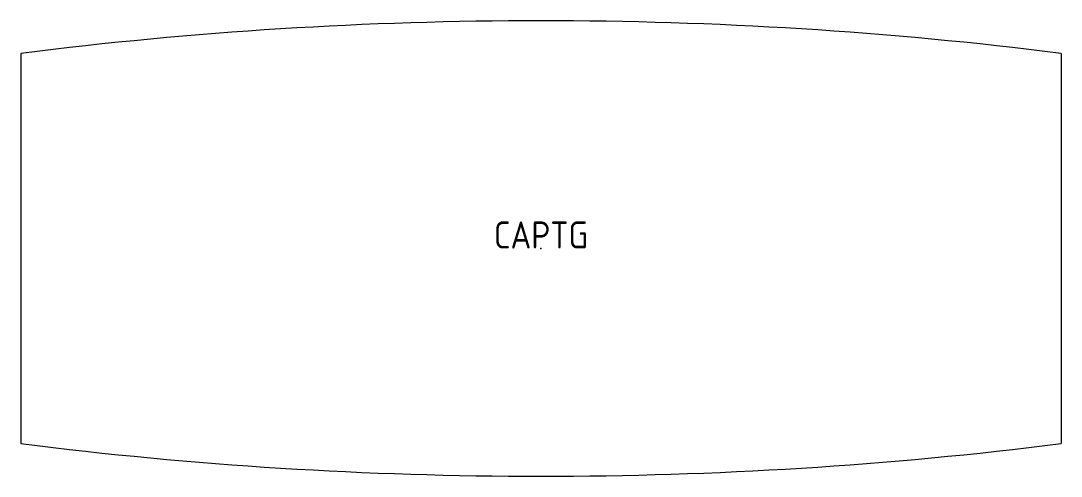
# Model space of a CAD drawing. Extents: x -48 to 48, y -21 to 21.
import ezdxf
from ezdxf.enums import TextEntityAlignment as Align

# ---------------------------------------------------------------- set-up
doc = ezdxf.new("R2010")
doc.units = 0
doc.header["$LTSCALE"] = 0.375
doc.header["$MEASUREMENT"] = 0
doc.layers.add('A-FURN-P-FREE', color=1, linetype='Continuous')
doc.layers.add('A-FURN-P-FREE-T', color=7, linetype='Continuous')
doc.styles.add('Notes', font='architxt.shx')

msp = doc.modelspace()

# ---------------------------------------------------------------- linework, layer by layer
at = {"layer": 'A-FURN-P-FREE'}
for p, q in [((-48, 18), (-48, -18)), ((48, 18), (48, -18))]:
    msp.add_line(p, q, dxfattribs=at)
for centre, start, end in [((0, -364.5), 82.84733, 97.15267), ((0, 364.5), 262.84734, 277.15266)]:
    msp.add_arc(centre, 385.5, start, end, dxfattribs=at)
msp.add_point((0, 0), dxfattribs=at)

# ---------------------------------------------------------------- texts
at = {"layer": 'A-FURN-P-FREE-T', "style": 'Notes'}
msp.add_attdef('CAPTG', text='96/42', height=2.5, dxfattribs=at).set_placement((0, 0), align=Align.CENTER)
at = {"layer": 'A-FURN-P-FREE-T', "style": 'Notes', "flags": 1}
for tag, s in [('CAPPN', '85964236'), ('CAPMG', 'STC'), ('CAPMC', 'SCA'), ('CAPQT', '1'), ('CAPDH', '0.000000'), ('CAPGC', '')]:
    msp.add_attdef(tag, (0, 0), s, height=0.001, dxfattribs=at)

doc.saveas('drawing.dxf')
